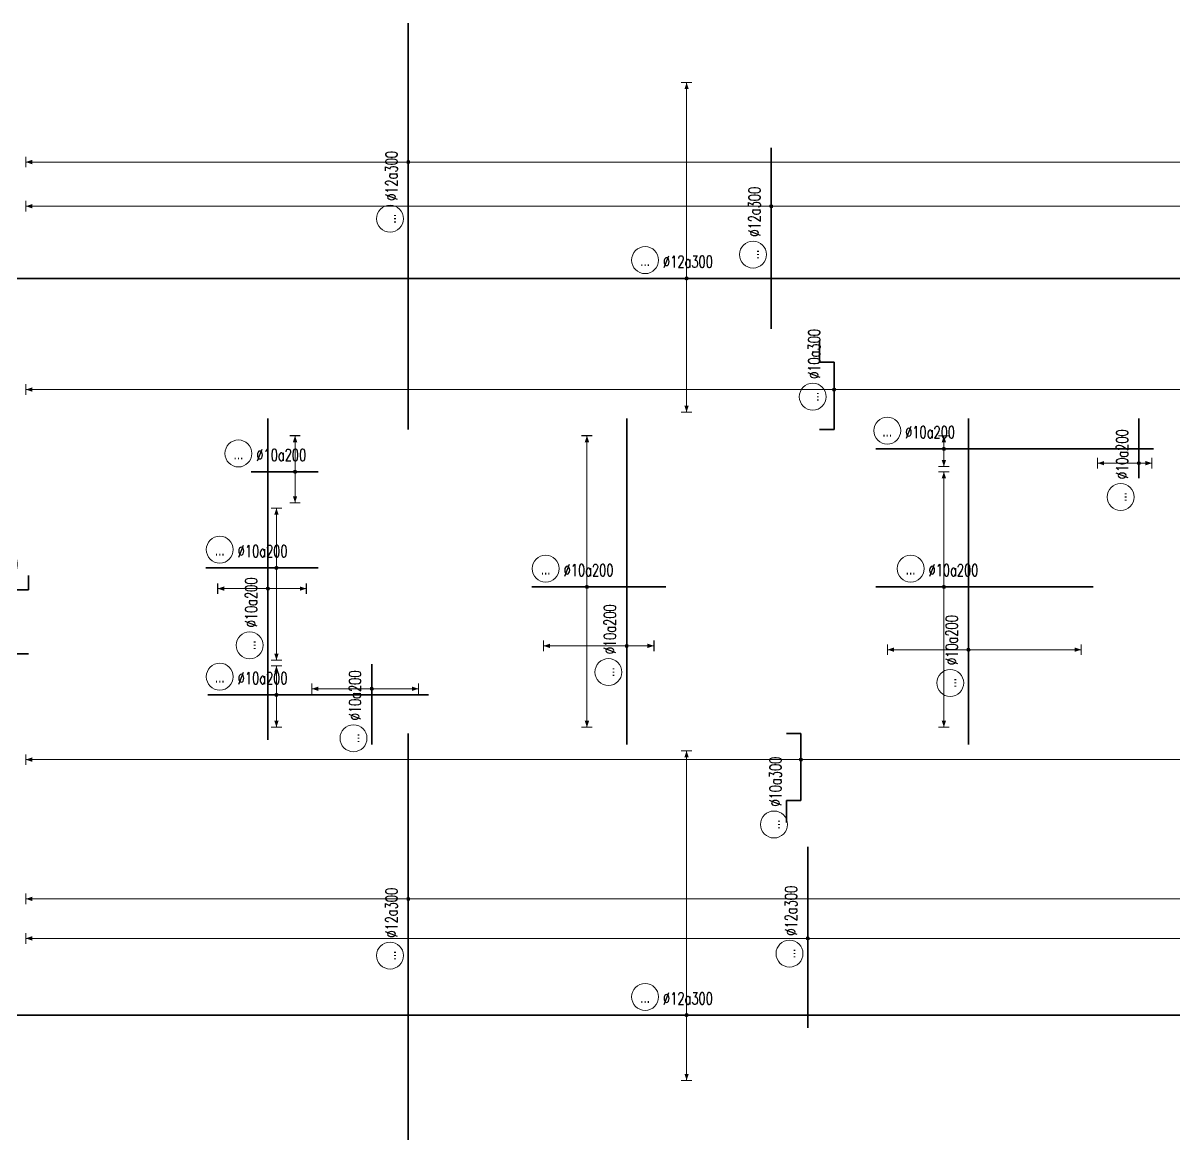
# Model space of a CAD drawing. Header units: millimetres. Extents: x 118516 to 587758, y -25561 to 50684.
# Drawn here: x 141950 to 173735, y 8280 to 39120 of the extents above; entities that cross this region are included whole.
import ezdxf
from ezdxf.enums import TextEntityAlignment as Align

# ---------------------------------------------------------------- set-up
doc = ezdxf.new("R2010")
doc.units = ezdxf.units.MM
doc.layers.get('0').update_dxf_attribs({"lineweight": 20})
for name, color, linetype, lineweight in [('NDC_S_DIM', 1, 'Continuous', 15), ('NDC_S_REBAR', 4, 'Continuous', 35), ('NDC_S_VN TEXT', 7, 'Continuous', 20)]:
    doc.layers.add(name, color=color, linetype=linetype, lineweight=lineweight)
doc.styles.add('ARIAL', font='arial.ttf', dxfattribs={"width": 0.7})
doc.styles.add('NDC_ROMANS', font='romans.shx', dxfattribs={"width": 0.7})

# ---------------------------------------------------------------- blocks, each defined once
blk = doc.blocks.new('*U99')
h = blk.add_hatch(color=6)
edge = h.paths.add_edge_path()
edge.add_arc((-75.12, 0), 0.3, 0, 360)
at = {"layer": 'NDC_S_DIM', "color": 6}
for q in [(-75.12, 48.66), (-75.12, -12.01)]:
    blk.add_line((-75.12, 0), q, dxfattribs=at)
for points in [[(-76.12, 48.66, 0.2, 0.2, 0), (-74.12, 48.66, 0, 0, 0)], [(-76.12, -12.01, 0.2, 0.2, 0), (-74.12, -12.01, 0, 0, 0)]]:
    blk.add_lwpolyline(points, format="xyseb", dxfattribs=at)
at = {"layer": 'NDC_S_DIM'}
blk.add_circle((-82.75, 3.36), 2.48, dxfattribs=at)
at = {"layer": 'NDC_S_DIM', "color": 6}
blk.add_circle((-75.12, 0), 0.3, dxfattribs=at)
for points in [[(-75.52, 47.46), (-75.12, 48.66), (-74.72, 47.46)], [(-75.52, -10.81), (-75.12, -12.01), (-74.72, -10.81)]]:
    blk.add_solid(points, dxfattribs=at)
at = {"layer": 'NDC_S_REBAR'}
for q in [(-275.95, 0), (137.51, 0)]:
    blk.add_line((0, 0), q, dxfattribs=at)
at = {"layer": 'NDC_S_VN TEXT', "style": 'ARIAL', "width": 0.7}
blk.add_attdef('KHT', text='', height=2.2, dxfattribs=at).set_placement((-82.75, 3.36), align=Align.MIDDLE_CENTER)
at = {"layer": 'NDC_S_VN TEXT', "color": 3, "style": 'NDC_ROMANS', "width": 0.7}
blk.add_attdef('DKT', (-79.45, 1.98), '', height=2.2, dxfattribs=at)
blk = doc.blocks.new('*U100')
h = blk.add_hatch(color=6)
edge = h.paths.add_edge_path()
edge.add_arc((9.16, 0), 0.3, 0, 360)
at = {"layer": 'NDC_S_DIM', "color": 6}
for q in [(9.16, 43.47), (9.16, -16.86)]:
    blk.add_line((9.16, 0), q, dxfattribs=at)
for points in [[(8.16, 43.47, 0.2, 0.2, 0), (10.16, 43.47, 0, 0, 0)], [(8.16, -16.86, 0.2, 0.2, 0), (10.16, -16.86, 0, 0, 0)]]:
    blk.add_lwpolyline(points, format="xyseb", dxfattribs=at)
at = {"layer": 'NDC_S_DIM'}
blk.add_circle((-5.62, 3.36), 2.48, dxfattribs=at)
at = {"layer": 'NDC_S_DIM', "color": 6}
blk.add_circle((9.16, 0), 0.3, dxfattribs=at)
for points in [[(8.76, 42.27), (9.16, 43.47), (9.56, 42.27)], [(8.76, -15.66), (9.16, -16.86), (9.56, -15.66)]]:
    blk.add_solid(points, dxfattribs=at)
at = {"layer": 'NDC_S_REBAR'}
for p, q in [((0, 0), (-36.15, 0)), ((-36.15, 0), (-36.15, 0)), ((0, 0), (43.52, 0)), ((43.52, 0), (43.52, 0)), ((43.52, 0), (43.52, 0)), ((-36.15, 0), (-36.15, 0))]:
    blk.add_line(p, q, dxfattribs=at)
at = {"layer": 'NDC_S_VN TEXT', "style": 'ARIAL', "width": 0.7}
blk.add_attdef('KHT', text='', height=2.2, dxfattribs=at).set_placement((-5.62, 3.36), align=Align.MIDDLE_CENTER)
at = {"layer": 'NDC_S_VN TEXT', "color": 3, "style": 'NDC_ROMANS', "width": 0.7}
blk.add_attdef('DKT', (-2.32, 1.98), '', height=2.2, dxfattribs=at)
blk = doc.blocks.new('*U92')
h = blk.add_hatch(color=6)
edge = h.paths.add_edge_path()
edge.add_arc((4.81, 0), 0.3, 0, 360)
at = {"layer": 'NDC_S_DIM', "color": 6}
for q in [(4.81, 70.43), (4.81, -184.57)]:
    blk.add_line((4.81, 0), q, dxfattribs=at)
for points in [[(3.81, 70.43, 0.2, 0.2, 0), (5.81, 70.43, 0, 0, 0)], [(3.81, -184.57, 0.2, 0.2, 0), (5.81, -184.57, 0, 0, 0)]]:
    blk.add_lwpolyline(points, format="xyseb", dxfattribs=at)
at = {"layer": 'NDC_S_DIM'}
blk.add_circle((-5.62, 3.36), 2.48, dxfattribs=at)
at = {"layer": 'NDC_S_DIM', "color": 6}
blk.add_circle((4.81, 0), 0.3, dxfattribs=at)
for points in [[(4.41, 69.23), (4.81, 70.43), (5.21, 69.23)], [(4.41, -183.37), (4.81, -184.57), (5.21, -183.37)]]:
    blk.add_solid(points, dxfattribs=at)
at = {"layer": 'NDC_S_REBAR'}
for p, q in [((0, 0), (-39.56, 0)), ((-39.56, 0), (-39.56, 0)), ((0, 0), (35.24, 0)), ((35.24, 0), (35.24, 0)), ((35.24, 0), (35.24, 0)), ((-39.56, 0), (-39.56, 0))]:
    blk.add_line(p, q, dxfattribs=at)
at = {"layer": 'NDC_S_VN TEXT', "style": 'ARIAL', "width": 0.7}
blk.add_attdef('KHT', text='', height=2.2, dxfattribs=at).set_placement((-5.62, 3.36), align=Align.MIDDLE_CENTER)
at = {"layer": 'NDC_S_VN TEXT', "color": 3, "style": 'NDC_ROMANS', "width": 0.7}
blk.add_attdef('DKT', (-2.32, 1.98), '', height=2.2, dxfattribs=at)
blk = doc.blocks.new('*U105')
h = blk.add_hatch(color=6)
edge = h.paths.add_edge_path()
edge.add_arc((4.81, 0), 0.3, 0, 360)
at = {"layer": 'NDC_S_DIM', "color": 6}
for q in [(4.81, 70.43), (4.81, -184.57)]:
    blk.add_line((4.81, 0), q, dxfattribs=at)
for points in [[(3.81, 70.43, 0.2, 0.2, 0), (5.81, 70.43, 0, 0, 0)], [(3.81, -184.57, 0.2, 0.2, 0), (5.81, -184.57, 0, 0, 0)]]:
    blk.add_lwpolyline(points, format="xyseb", dxfattribs=at)
at = {"layer": 'NDC_S_DIM'}
blk.add_circle((-5.62, 3.36), 2.48, dxfattribs=at)
at = {"layer": 'NDC_S_DIM', "color": 6}
blk.add_circle((4.81, 0), 0.3, dxfattribs=at)
for points in [[(4.41, 69.23), (4.81, 70.43), (5.21, 69.23)], [(4.41, -183.37), (4.81, -184.57), (5.21, -183.37)]]:
    blk.add_solid(points, dxfattribs=at)
at = {"layer": 'NDC_S_REBAR'}
for p, q in [((0, 0), (-44.4, 0)), ((-44.4, 0), (-44.4, 0)), ((0, 0), (30.4, 0)), ((30.4, 0), (30.4, 0)), ((30.4, 0), (30.4, 0)), ((-44.4, 0), (-44.4, 0))]:
    blk.add_line(p, q, dxfattribs=at)
at = {"layer": 'NDC_S_VN TEXT', "style": 'ARIAL', "width": 0.7}
blk.add_attdef('KHT', text='', height=2.2, dxfattribs=at).set_placement((-5.62, 3.36), align=Align.MIDDLE_CENTER)
at = {"layer": 'NDC_S_VN TEXT', "color": 3, "style": 'NDC_ROMANS', "width": 0.7}
blk.add_attdef('DKT', (-2.32, 1.98), '', height=2.2, dxfattribs=at)
blk = doc.blocks.new('*U106')
h = blk.add_hatch(color=6)
edge = h.paths.add_edge_path()
edge.add_arc((-75.12, 0), 0.3, 0, 360)
at = {"layer": 'NDC_S_DIM', "color": 6}
for q in [(-75.12, 36.04), (-75.12, -24.63)]:
    blk.add_line((-75.12, 0), q, dxfattribs=at)
for points in [[(-76.12, 36.04, 0.2, 0.2, 0), (-74.12, 36.04, 0, 0, 0)], [(-76.12, -24.63, 0.2, 0.2, 0), (-74.12, -24.63, 0, 0, 0)]]:
    blk.add_lwpolyline(points, format="xyseb", dxfattribs=at)
at = {"layer": 'NDC_S_DIM'}
blk.add_circle((-82.75, 3.36), 2.48, dxfattribs=at)
at = {"layer": 'NDC_S_DIM', "color": 6}
blk.add_circle((-75.12, 0), 0.3, dxfattribs=at)
for points in [[(-75.52, 34.84), (-75.12, 36.04), (-74.72, 34.84)], [(-75.52, -23.43), (-75.12, -24.63), (-74.72, -23.43)]]:
    blk.add_solid(points, dxfattribs=at)
at = {"layer": 'NDC_S_REBAR'}
for q in [(-275.95, 0), (137.51, 0)]:
    blk.add_line((0, 0), q, dxfattribs=at)
at = {"layer": 'NDC_S_VN TEXT', "style": 'ARIAL', "width": 0.7}
blk.add_attdef('KHT', text='', height=2.2, dxfattribs=at).set_placement((-82.75, 3.36), align=Align.MIDDLE_CENTER)
at = {"layer": 'NDC_S_VN TEXT', "color": 3, "style": 'NDC_ROMANS', "width": 0.7}
blk.add_attdef('DKT', (-79.45, 1.98), '', height=2.2, dxfattribs=at)
blk = doc.blocks.new('*U103')
h = blk.add_hatch(color=6)
edge = h.paths.add_edge_path()
edge.add_arc((3.26, 0), 0.3, 0, 360)
at = {"layer": 'NDC_S_DIM', "color": 6}
for q in [(3.26, 142.72), (3.26, -112.28)]:
    blk.add_line((3.26, 0), q, dxfattribs=at)
for points in [[(2.26, 142.72, 0.2, 0.2, 0), (4.26, 142.72, 0, 0, 0)], [(2.26, -112.28, 0.2, 0.2, 0), (4.26, -112.28, 0, 0, 0)]]:
    blk.add_lwpolyline(points, format="xyseb", dxfattribs=at)
at = {"layer": 'NDC_S_DIM'}
blk.add_circle((-8.68, 4.97), 2.48, dxfattribs=at)
at = {"layer": 'NDC_S_DIM', "color": 6}
blk.add_circle((3.26, 0), 0.3, dxfattribs=at)
for points in [[(2.86, 141.52), (3.26, 142.72), (3.66, 141.52)], [(2.86, -111.08), (3.26, -112.28), (3.66, -111.08)]]:
    blk.add_solid(points, dxfattribs=at)
at = {"layer": 'NDC_S_REBAR'}
for p, q in [((-4.29, 2.67), (-8.29, 2.67)), ((-4.29, 0), (-4.29, 2.67)), ((8.05, 0), (8.05, 2.67)), ((8.05, 2.67), (8.05, 2.67)), ((0, 0), (-4.29, 0)), ((0, 0), (8.05, 0))]:
    blk.add_line(p, q, dxfattribs=at)
at = {"layer": 'NDC_S_VN TEXT', "style": 'ARIAL', "width": 0.7}
blk.add_attdef('KHT', text='', height=2.2, dxfattribs=at).set_placement((-8.68, 4.97), align=Align.MIDDLE_CENTER)
at = {"layer": 'NDC_S_VN TEXT', "color": 3, "style": 'NDC_ROMANS', "width": 0.7}
blk.add_attdef('DKT', (-5.38, 3.6), '', height=2.2, dxfattribs=at)
blk = doc.blocks.new('*U104')
h = blk.add_hatch(color=6)
edge = h.paths.add_edge_path()
edge.add_arc((4.81, 0), 0.3, 0, 360)
at = {"layer": 'NDC_S_DIM', "color": 6}
for q in [(4.81, 148.83), (4.81, -106.17)]:
    blk.add_line((4.81, 0), q, dxfattribs=at)
for points in [[(3.81, 148.83, 0.2, 0.2, 0), (5.81, 148.83, 0, 0, 0)], [(3.81, -106.17, 0.2, 0.2, 0), (5.81, -106.17, 0, 0, 0)]]:
    blk.add_lwpolyline(points, format="xyseb", dxfattribs=at)
at = {"layer": 'NDC_S_DIM'}
blk.add_circle((3.49, 3.93), 2.48, dxfattribs=at)
at = {"layer": 'NDC_S_DIM', "color": 6}
blk.add_circle((4.81, 0), 0.3, dxfattribs=at)
for points in [[(4.41, 147.63), (4.81, 148.83), (5.21, 147.63)], [(4.41, -104.97), (4.81, -106.17), (5.21, -104.97)]]:
    blk.add_solid(points, dxfattribs=at)
at = {"layer": 'NDC_S_REBAR'}
for p, q in [((-2.52, 0), (-2.52, 2.67)), ((-2.52, 2.67), (-2.52, 2.67)), ((9.88, 0), (9.88, 2.67)), ((9.88, 2.67), (13.88, 2.67)), ((0, 0), (-2.52, 0)), ((0, 0), (9.88, 0))]:
    blk.add_line(p, q, dxfattribs=at)
at = {"layer": 'NDC_S_VN TEXT', "style": 'ARIAL', "width": 0.7}
blk.add_attdef('KHT', text='', height=2.2, dxfattribs=at).set_placement((3.49, 3.93), align=Align.MIDDLE_CENTER)
at = {"layer": 'NDC_S_VN TEXT', "color": 3, "style": 'NDC_ROMANS', "width": 0.7}
blk.add_attdef('DKT', (6.79, 2.56), '', height=2.2, dxfattribs=at)
blk = doc.blocks.new('*U75')
h = blk.add_hatch(color=6)
edge = h.paths.add_edge_path()
edge.add_arc((3.26, 0), 0.3, 0, 360)
at = {"layer": 'NDC_S_DIM', "color": 6}
for q in [(3.26, 31.71), (3.26, -28.63)]:
    blk.add_line((3.26, 0), q, dxfattribs=at)
for points in [[(2.26, 31.71, 0.2, 0.2, 0), (4.26, 31.71, 0, 0, 0)], [(2.26, -28.63, 0.2, 0.2, 0), (4.26, -28.63, 0, 0, 0)]]:
    blk.add_lwpolyline(points, format="xyseb", dxfattribs=at)
at = {"layer": 'NDC_S_DIM'}
blk.add_circle((-7.96, 4.97), 2.48, dxfattribs=at)
at = {"layer": 'NDC_S_DIM', "color": 6}
blk.add_circle((3.26, 0), 0.3, dxfattribs=at)
for points in [[(2.86, 30.51), (3.26, 31.71), (3.66, 30.51)], [(2.86, -27.43), (3.26, -28.63), (3.66, -27.43)]]:
    blk.add_solid(points, dxfattribs=at)
at = {"layer": 'NDC_S_REBAR'}
for p, q in [((-1.02, 2.67), (-5.02, 2.67)), ((-1.02, 0), (-1.02, 2.67)), ((6.38, 0), (6.38, 2.67)), ((6.38, 2.67), (6.38, 2.67)), ((0, 0), (-1.02, 0)), ((0, 0), (6.38, 0))]:
    blk.add_line(p, q, dxfattribs=at)
at = {"layer": 'NDC_S_VN TEXT', "style": 'ARIAL', "width": 0.7}
blk.add_attdef('KHT', text='', height=2.2, dxfattribs=at).set_placement((-7.96, 4.97), align=Align.MIDDLE_CENTER)
at = {"layer": 'NDC_S_VN TEXT', "color": 3, "style": 'NDC_ROMANS', "width": 0.7}
blk.add_attdef('DKT', (-4.66, 3.6), '', height=2.2, dxfattribs=at)
blk = doc.blocks.new('*U78')
h = blk.add_hatch(color=6)
edge = h.paths.add_edge_path()
edge.add_arc((0.5, 0), 0.3, 0, 360)
at = {"layer": 'NDC_S_DIM', "color": 6}
for q in [(0.5, 21.16), (0.5, -25.84)]:
    blk.add_line((0.5, 0), q, dxfattribs=at)
for points in [[(-0.5, 21.16, 0.2, 0.2, 0), (1.5, 21.16, 0, 0, 0)], [(-0.5, -25.84, 0.2, 0.2, 0), (1.5, -25.84, 0, 0, 0)]]:
    blk.add_lwpolyline(points, format="xyseb", dxfattribs=at)
at = {"layer": 'NDC_S_DIM'}
blk.add_circle((-5.62, 3.36), 2.48, dxfattribs=at)
at = {"layer": 'NDC_S_DIM', "color": 6}
blk.add_circle((0.5, 0), 0.3, dxfattribs=at)
for points in [[(0.1, 19.96), (0.5, 21.16), (0.9, 19.96)], [(0.1, -24.64), (0.5, -25.84), (0.9, -24.64)]]:
    blk.add_solid(points, dxfattribs=at)
at = {"layer": 'NDC_S_REBAR'}
for p, q in [((0, 0), (-12.04, 0)), ((-12.04, 0), (-12.04, 0)), ((0, 0), (27.96, 0)), ((27.96, 0), (27.96, 0)), ((27.96, 0), (27.96, 0)), ((-12.04, 0), (-12.04, 0))]:
    blk.add_line(p, q, dxfattribs=at)
at = {"layer": 'NDC_S_VN TEXT', "style": 'ARIAL', "width": 0.7}
blk.add_attdef('KHT', text='', height=2.2, dxfattribs=at).set_placement((-5.62, 3.36), align=Align.MIDDLE_CENTER)
at = {"layer": 'NDC_S_VN TEXT', "color": 3, "style": 'NDC_ROMANS', "width": 0.7}
blk.add_attdef('DKT', (-2.32, 1.98), '', height=2.2, dxfattribs=at)
blk = doc.blocks.new('*U79')
h = blk.add_hatch(color=6)
edge = h.paths.add_edge_path()
edge.add_arc((1.97, 0), 0.3, 0, 360)
at = {"layer": 'NDC_S_DIM', "color": 6}
for q in [(1.97, 27.83), (1.97, -25.84)]:
    blk.add_line((1.97, 0), q, dxfattribs=at)
for points in [[(0.97, 27.83, 0.2, 0.2, 0), (2.97, 27.83, 0, 0, 0)], [(0.97, -25.84, 0.2, 0.2, 0), (2.97, -25.84, 0, 0, 0)]]:
    blk.add_lwpolyline(points, format="xyseb", dxfattribs=at)
at = {"layer": 'NDC_S_DIM'}
blk.add_circle((-5.62, 3.36), 2.48, dxfattribs=at)
at = {"layer": 'NDC_S_DIM', "color": 6}
blk.add_circle((1.97, 0), 0.3, dxfattribs=at)
for points in [[(1.57, 26.63), (1.97, 27.83), (2.37, 26.63)], [(1.57, -24.64), (1.97, -25.84), (2.37, -24.64)]]:
    blk.add_solid(points, dxfattribs=at)
at = {"layer": 'NDC_S_REBAR'}
for p, q in [((0, 0), (-8.18, 0)), ((-8.18, 0), (-8.18, 0)), ((0, 0), (16.48, 0)), ((16.48, 0), (16.48, 0)), ((16.48, 0), (16.48, 0)), ((-8.18, 0), (-8.18, 0))]:
    blk.add_line(p, q, dxfattribs=at)
at = {"layer": 'NDC_S_VN TEXT', "style": 'ARIAL', "width": 0.7}
blk.add_attdef('KHT', text='', height=2.2, dxfattribs=at).set_placement((-5.62, 3.36), align=Align.MIDDLE_CENTER)
at = {"layer": 'NDC_S_VN TEXT', "color": 3, "style": 'NDC_ROMANS', "width": 0.7}
blk.add_attdef('DKT', (-2.32, 1.98), '', height=2.2, dxfattribs=at)
blk = doc.blocks.new('*U80')
h = blk.add_hatch(color=6)
edge = h.paths.add_edge_path()
edge.add_arc((4.81, 0), 0.3, 0, 360)
at = {"layer": 'NDC_S_DIM', "color": 6}
for q in [(4.81, 5.38), (4.81, -5.95)]:
    blk.add_line((4.81, 0), q, dxfattribs=at)
for points in [[(3.81, 5.38, 0.2, 0.2, 0), (5.81, 5.38, 0, 0, 0)], [(3.81, -5.95, 0.2, 0.2, 0), (5.81, -5.95, 0, 0, 0)]]:
    blk.add_lwpolyline(points, format="xyseb", dxfattribs=at)
at = {"layer": 'NDC_S_DIM'}
blk.add_circle((-5.62, 3.36), 2.48, dxfattribs=at)
at = {"layer": 'NDC_S_DIM', "color": 6}
blk.add_circle((4.81, 0), 0.3, dxfattribs=at)
for points in [[(4.41, 4.18), (4.81, 5.38), (5.21, 4.18)], [(4.41, -4.75), (4.81, -5.95), (5.21, -4.75)]]:
    blk.add_solid(points, dxfattribs=at)
at = {"layer": 'NDC_S_REBAR'}
for p, q in [((0, 0), (-7.85, 0)), ((-7.85, 0), (-7.85, 0)), ((0, 0), (32.82, 0)), ((32.82, 0), (32.82, 0)), ((32.82, 0), (32.82, 0)), ((-7.85, 0), (-7.85, 0))]:
    blk.add_line(p, q, dxfattribs=at)
at = {"layer": 'NDC_S_VN TEXT', "style": 'ARIAL', "width": 0.7}
blk.add_attdef('KHT', text='', height=2.2, dxfattribs=at).set_placement((-5.62, 3.36), align=Align.MIDDLE_CENTER)
at = {"layer": 'NDC_S_VN TEXT', "color": 3, "style": 'NDC_ROMANS', "width": 0.7}
blk.add_attdef('DKT', (-2.32, 1.98), '', height=2.2, dxfattribs=at)
blk = doc.blocks.new('*U81')
h = blk.add_hatch(color=6)
edge = h.paths.add_edge_path()
edge.add_arc((4.81, 0), 0.3, 0, 360)
at = {"layer": 'NDC_S_DIM', "color": 6}
for q in [(4.81, 10.99), (4.81, -17.01)]:
    blk.add_line((4.81, 0), q, dxfattribs=at)
for points in [[(3.81, 10.99, 0.2, 0.2, 0), (5.81, 10.99, 0, 0, 0)], [(3.81, -17.01, 0.2, 0.2, 0), (5.81, -17.01, 0, 0, 0)]]:
    blk.add_lwpolyline(points, format="xyseb", dxfattribs=at)
at = {"layer": 'NDC_S_DIM'}
blk.add_circle((-5.62, 3.36), 2.48, dxfattribs=at)
at = {"layer": 'NDC_S_DIM', "color": 6}
blk.add_circle((4.81, 0), 0.3, dxfattribs=at)
for points in [[(4.41, 9.79), (4.81, 10.99), (5.21, 9.79)], [(4.41, -15.81), (4.81, -17.01), (5.21, -15.81)]]:
    blk.add_solid(points, dxfattribs=at)
at = {"layer": 'NDC_S_REBAR'}
for p, q in [((0, 0), (-8.18, 0)), ((-8.18, 0), (-8.18, 0)), ((0, 0), (12.48, 0)), ((12.48, 0), (12.48, 0)), ((12.48, 0), (12.48, 0)), ((-8.18, 0), (-8.18, 0))]:
    blk.add_line(p, q, dxfattribs=at)
at = {"layer": 'NDC_S_VN TEXT', "style": 'ARIAL', "width": 0.7}
blk.add_attdef('KHT', text='', height=2.2, dxfattribs=at).set_placement((-5.62, 3.36), align=Align.MIDDLE_CENTER)
at = {"layer": 'NDC_S_VN TEXT', "color": 3, "style": 'NDC_ROMANS', "width": 0.7}
blk.add_attdef('DKT', (-2.32, 1.98), '', height=2.2, dxfattribs=at)
blk = doc.blocks.new('*U76')
h = blk.add_hatch(color=6)
edge = h.paths.add_edge_path()
edge.add_arc((4.81, 0), 0.3, 0, 360)
at = {"layer": 'NDC_S_DIM', "color": 6}
for q in [(4.81, 6.63), (4.81, -5.71)]:
    blk.add_line((4.81, 0), q, dxfattribs=at)
for points in [[(3.81, 6.63, 0.2, 0.2, 0), (5.81, 6.63, 0, 0, 0)], [(3.81, -5.71, 0.2, 0.2, 0), (5.81, -5.71, 0, 0, 0)]]:
    blk.add_lwpolyline(points, format="xyseb", dxfattribs=at)
at = {"layer": 'NDC_S_DIM'}
blk.add_circle((-5.62, 3.36), 2.48, dxfattribs=at)
at = {"layer": 'NDC_S_DIM', "color": 6}
blk.add_circle((4.81, 0), 0.3, dxfattribs=at)
for points in [[(4.41, 5.43), (4.81, 6.63), (5.21, 5.43)], [(4.41, -4.51), (4.81, -5.71), (5.21, -4.51)]]:
    blk.add_solid(points, dxfattribs=at)
at = {"layer": 'NDC_S_REBAR'}
for p, q in [((0, 0), (-3.28, 0)), ((-3.28, 0), (-3.28, 0)), ((0, 0), (9.06, 0)), ((9.06, 0), (9.06, 0)), ((9.06, 0), (9.06, 0)), ((-3.28, 0), (-3.28, 0))]:
    blk.add_line(p, q, dxfattribs=at)
at = {"layer": 'NDC_S_VN TEXT', "style": 'ARIAL', "width": 0.7}
blk.add_attdef('KHT', text='', height=2.2, dxfattribs=at).set_placement((-5.62, 3.36), align=Align.MIDDLE_CENTER)
at = {"layer": 'NDC_S_VN TEXT', "color": 3, "style": 'NDC_ROMANS', "width": 0.7}
blk.add_attdef('DKT', (-2.32, 1.98), '', height=2.2, dxfattribs=at)
blk = doc.blocks.new('*U77')
h = blk.add_hatch(color=6)
edge = h.paths.add_edge_path()
edge.add_arc((4.81, 0), 0.3, 0, 360)
at = {"layer": 'NDC_S_DIM', "color": 6}
for q in [(4.81, 2.43), (4.81, -3.24)]:
    blk.add_line((4.81, 0), q, dxfattribs=at)
for points in [[(3.81, 2.43, 0.2, 0.2, 0), (5.81, 2.43, 0, 0, 0)], [(3.81, -3.24, 0.2, 0.2, 0), (5.81, -3.24, 0, 0, 0)]]:
    blk.add_lwpolyline(points, format="xyseb", dxfattribs=at)
at = {"layer": 'NDC_S_DIM'}
blk.add_circle((-5.62, 3.36), 2.48, dxfattribs=at)
at = {"layer": 'NDC_S_DIM', "color": 6}
blk.add_circle((4.81, 0), 0.3, dxfattribs=at)
for points in [[(4.41, 1.23), (4.81, 2.43), (5.21, 1.23)], [(4.41, -2.04), (4.81, -3.24), (5.21, -2.04)]]:
    blk.add_solid(points, dxfattribs=at)
at = {"layer": 'NDC_S_REBAR'}
for p, q in [((0, 0), (-7.73, 0)), ((-7.73, 0), (-7.73, 0)), ((0, 0), (43.4, 0)), ((43.4, 0), (43.4, 0)), ((43.4, 0), (43.4, 0)), ((-7.73, 0), (-7.73, 0))]:
    blk.add_line(p, q, dxfattribs=at)
at = {"layer": 'NDC_S_VN TEXT', "style": 'ARIAL', "width": 0.7}
blk.add_attdef('KHT', text='', height=2.2, dxfattribs=at).set_placement((-5.62, 3.36), align=Align.MIDDLE_CENTER)
at = {"layer": 'NDC_S_VN TEXT', "color": 3, "style": 'NDC_ROMANS', "width": 0.7}
blk.add_attdef('DKT', (-2.32, 1.98), '', height=2.2, dxfattribs=at)
blk = doc.blocks.new('*U88')
h = blk.add_hatch(color=6)
edge = h.paths.add_edge_path()
edge.add_arc((-0.79, 0), 0.3, 0, 360)
at = {"layer": 'NDC_S_DIM', "color": 6}
for q in [(-0.79, 15.31), (-0.79, -5.02)]:
    blk.add_line((-0.79, 0), q, dxfattribs=at)
for points in [[(-1.79, 15.31, 0.2, 0.2, 0), (0.21, 15.31, 0, 0, 0)], [(-1.79, -5.02, 0.2, 0.2, 0), (0.21, -5.02, 0, 0, 0)]]:
    blk.add_lwpolyline(points, format="xyseb", dxfattribs=at)
at = {"layer": 'NDC_S_DIM'}
blk.add_circle((-5.62, 3.36), 2.48, dxfattribs=at)
at = {"layer": 'NDC_S_DIM', "color": 6}
blk.add_circle((-0.79, 0), 0.3, dxfattribs=at)
for points in [[(-1.19, 14.11), (-0.79, 15.31), (-0.39, 14.11)], [(-1.19, -3.82), (-0.79, -5.02), (-0.39, -3.82)]]:
    blk.add_solid(points, dxfattribs=at)
at = {"layer": 'NDC_S_REBAR'}
for p, q in [((0, 0), (-18.94, 0)), ((-18.94, 0), (-18.94, 0)), ((0, 0), (41.06, 0)), ((41.06, 0), (41.06, 0)), ((41.06, 0), (41.06, 0)), ((-18.94, 0), (-18.94, 0))]:
    blk.add_line(p, q, dxfattribs=at)
at = {"layer": 'NDC_S_VN TEXT', "style": 'ARIAL', "width": 0.7}
blk.add_attdef('KHT', text='', height=2.2, dxfattribs=at).set_placement((-5.62, 3.36), align=Align.MIDDLE_CENTER)
at = {"layer": 'NDC_S_VN TEXT', "color": 3, "style": 'NDC_ROMANS', "width": 0.7}
blk.add_attdef('DKT', (-2.32, 1.98), '', height=2.2, dxfattribs=at)
blk = doc.blocks.new('*U89')
h = blk.add_hatch(color=6)
edge = h.paths.add_edge_path()
edge.add_arc((0.5, 0), 0.3, 0, 360)
at = {"layer": 'NDC_S_DIM', "color": 6}
for q in [(0.5, 14.9), (0.5, -20.77)]:
    blk.add_line((0.5, 0), q, dxfattribs=at)
for points in [[(-0.5, 14.9, 0.2, 0.2, 0), (1.5, 14.9, 0, 0, 0)], [(-0.5, -20.77, 0.2, 0.2, 0), (1.5, -20.77, 0, 0, 0)]]:
    blk.add_lwpolyline(points, format="xyseb", dxfattribs=at)
at = {"layer": 'NDC_S_DIM'}
blk.add_circle((-5.62, 3.36), 2.48, dxfattribs=at)
at = {"layer": 'NDC_S_DIM', "color": 6}
blk.add_circle((0.5, 0), 0.3, dxfattribs=at)
for points in [[(0.1, 13.7), (0.5, 14.9), (0.9, 13.7)], [(0.1, -19.57), (0.5, -20.77), (0.9, -19.57)]]:
    blk.add_solid(points, dxfattribs=at)
at = {"layer": 'NDC_S_REBAR'}
for p, q in [((0, 0), (-16.95, 0)), ((-16.95, 0), (-16.95, 0)), ((0, 0), (43.05, 0)), ((43.05, 0), (43.05, 0)), ((43.05, 0), (43.05, 0)), ((-16.95, 0), (-16.95, 0))]:
    blk.add_line(p, q, dxfattribs=at)
at = {"layer": 'NDC_S_VN TEXT', "style": 'ARIAL', "width": 0.7}
blk.add_attdef('KHT', text='', height=2.2, dxfattribs=at).set_placement((-5.62, 3.36), align=Align.MIDDLE_CENTER)
at = {"layer": 'NDC_S_VN TEXT', "color": 3, "style": 'NDC_ROMANS', "width": 0.7}
blk.add_attdef('DKT', (-2.32, 1.98), '', height=2.2, dxfattribs=at)
blk = doc.blocks.new('*U90')
h = blk.add_hatch(color=6)
edge = h.paths.add_edge_path()
edge.add_arc((0.61, 0), 0.3, 0, 360)
at = {"layer": 'NDC_S_DIM', "color": 6}
for q in [(0.61, 7.61), (0.61, -2.39)]:
    blk.add_line((0.61, 0), q, dxfattribs=at)
for points in [[(-0.39, 7.61, 0.2, 0.2, 0), (1.61, 7.61, 0, 0, 0)], [(-0.39, -2.39, 0.2, 0.2, 0), (1.61, -2.39, 0, 0, 0)]]:
    blk.add_lwpolyline(points, format="xyseb", dxfattribs=at)
at = {"layer": 'NDC_S_DIM'}
blk.add_circle((-5.62, 3.36), 2.48, dxfattribs=at)
at = {"layer": 'NDC_S_DIM', "color": 6}
blk.add_circle((0.61, 0), 0.3, dxfattribs=at)
for points in [[(0.21, 6.41), (0.61, 7.61), (1.01, 6.41)], [(0.21, -1.19), (0.61, -2.39), (1.01, -1.19)]]:
    blk.add_solid(points, dxfattribs=at)
at = {"layer": 'NDC_S_REBAR'}
for p, q in [((0, 0), (-2.17, 0)), ((-2.17, 0), (-2.17, 0)), ((0, 0), (8.83, 0)), ((8.83, 0), (8.83, 0)), ((8.83, 0), (8.83, 0)), ((-2.17, 0), (-2.17, 0))]:
    blk.add_line(p, q, dxfattribs=at)
at = {"layer": 'NDC_S_VN TEXT', "style": 'ARIAL', "width": 0.7}
blk.add_attdef('KHT', text='', height=2.2, dxfattribs=at).set_placement((-5.62, 3.36), align=Align.MIDDLE_CENTER)
at = {"layer": 'NDC_S_VN TEXT', "color": 3, "style": 'NDC_ROMANS', "width": 0.7}
blk.add_attdef('DKT', (-2.32, 1.98), '', height=2.2, dxfattribs=at)
blk = doc.blocks.new('*U71')
h = blk.add_hatch(color=6)
edge = h.paths.add_edge_path()
edge.add_arc((4.81, 0), 0.3, 0, 360)
at = {"layer": 'NDC_S_DIM', "color": 6}
for q in [(4.81, 9.26), (4.81, -7.07)]:
    blk.add_line((4.81, 0), q, dxfattribs=at)
for points in [[(3.81, 9.26, 0.2, 0.2, 0), (5.81, 9.26, 0, 0, 0)], [(3.81, -7.07, 0.2, 0.2, 0), (5.81, -7.07, 0, 0, 0)]]:
    blk.add_lwpolyline(points, format="xyseb", dxfattribs=at)
at = {"layer": 'NDC_S_DIM'}
blk.add_circle((-5.62, 3.36), 2.48, dxfattribs=at)
at = {"layer": 'NDC_S_DIM', "color": 6}
blk.add_circle((4.81, 0), 0.3, dxfattribs=at)
for points in [[(4.41, 8.06), (4.81, 9.26), (5.21, 8.06)], [(4.41, -5.87), (4.81, -7.07), (5.21, -5.87)]]:
    blk.add_solid(points, dxfattribs=at)
at = {"layer": 'NDC_S_REBAR'}
for p, q in [((0, 0), (-23.03, 0)), ((-23.03, 0), (-23.03, 0)), ((0, 0), (36.12, 0)), ((36.12, 0), (36.12, 0)), ((36.12, 0), (36.12, 0)), ((-23.03, 0), (-23.03, 0))]:
    blk.add_line(p, q, dxfattribs=at)
at = {"layer": 'NDC_S_VN TEXT', "style": 'ARIAL', "width": 0.7}
blk.add_attdef('KHT', text='', height=2.2, dxfattribs=at).set_placement((-5.62, 3.36), align=Align.MIDDLE_CENTER)
at = {"layer": 'NDC_S_VN TEXT', "color": 3, "style": 'NDC_ROMANS', "width": 0.7}
blk.add_attdef('DKT', (-2.32, 1.98), '', height=2.2, dxfattribs=at)
blk = doc.blocks.new('*U67')
h = blk.add_hatch(color=6)
edge = h.paths.add_edge_path()
edge.add_arc((3.48, 0), 0.3, 0, 360)
at = {"layer": 'NDC_S_DIM', "color": 6}
for q in [(3.48, 11.04), (3.48, -8.63)]:
    blk.add_line((3.48, 0), q, dxfattribs=at)
for points in [[(2.48, 11.04, 0.2, 0.2, 0), (4.48, 11.04, 0, 0, 0)], [(2.48, -8.63, 0.2, 0.2, 0), (4.48, -8.63, 0, 0, 0)]]:
    blk.add_lwpolyline(points, format="xyseb", dxfattribs=at)
at = {"layer": 'NDC_S_DIM'}
blk.add_circle((-5.62, 3.36), 2.48, dxfattribs=at)
at = {"layer": 'NDC_S_DIM', "color": 6}
blk.add_circle((3.48, 0), 0.3, dxfattribs=at)
for points in [[(3.08, 9.84), (3.48, 11.04), (3.88, 9.84)], [(3.08, -7.43), (3.48, -8.63), (3.88, -7.43)]]:
    blk.add_solid(points, dxfattribs=at)
at = {"layer": 'NDC_S_REBAR'}
for p, q in [((0, 0), (-6.77, 0)), ((-6.77, 0), (-6.77, 0)), ((0, 0), (8.03, 0)), ((8.03, 0), (8.03, 0)), ((8.03, 0), (8.03, 0)), ((-6.77, 0), (-6.77, 0))]:
    blk.add_line(p, q, dxfattribs=at)
at = {"layer": 'NDC_S_VN TEXT', "style": 'ARIAL', "width": 0.7}
blk.add_attdef('KHT', text='', height=2.2, dxfattribs=at).set_placement((-5.62, 3.36), align=Align.MIDDLE_CENTER)
at = {"layer": 'NDC_S_VN TEXT', "color": 3, "style": 'NDC_ROMANS', "width": 0.7}
blk.add_attdef('DKT', (-2.32, 1.98), '', height=2.2, dxfattribs=at)
blk = doc.blocks.new('*U73')
h = blk.add_hatch(color=6)
edge = h.paths.add_edge_path()
edge.add_arc((-3.32, 0), 0.3, 0, 360)
at = {"layer": 'NDC_S_DIM', "color": 6}
for q in [(-3.32, 137.26), (-3.32, -117.74)]:
    blk.add_line((-3.32, 0), q, dxfattribs=at)
for points in [[(-4.32, 137.26, 0.2, 0.2, 0), (-2.32, 137.26, 0, 0, 0)], [(-4.32, -117.74, 0.2, 0.2, 0), (-2.32, -117.74, 0, 0, 0)]]:
    blk.add_lwpolyline(points, format="xyseb", dxfattribs=at)
at = {"layer": 'NDC_S_DIM'}
blk.add_circle((-12.22, 3.36), 2.48, dxfattribs=at)
at = {"layer": 'NDC_S_DIM', "color": 6}
blk.add_circle((-3.32, 0), 0.3, dxfattribs=at)
for points in [[(-3.72, 136.06), (-3.32, 137.26), (-2.92, 136.06)], [(-3.72, -116.54), (-3.32, -117.74), (-2.92, -116.54)]]:
    blk.add_solid(points, dxfattribs=at)
at = {"layer": 'NDC_S_REBAR'}
for p, q in [((0, 0), (-25.89, 0)), ((-25.89, 0), (-25.89, 0)), ((0, 0), (7.45, 0)), ((7.45, 0), (7.45, 0)), ((7.45, 0), (7.45, 0)), ((-25.89, 0), (-25.89, 0))]:
    blk.add_line(p, q, dxfattribs=at)
at = {"layer": 'NDC_S_VN TEXT', "style": 'ARIAL', "width": 0.7}
blk.add_attdef('KHT', text='', height=2.2, dxfattribs=at).set_placement((-12.22, 3.36), align=Align.MIDDLE_CENTER)
at = {"layer": 'NDC_S_VN TEXT', "color": 3, "style": 'NDC_ROMANS', "width": 0.7}
blk.add_attdef('DKT', (-8.92, 1.98), '', height=2.2, dxfattribs=at)
blk = doc.blocks.new('*U61')
h = blk.add_hatch(color=6)
edge = h.paths.add_edge_path()
edge.add_arc((-9.43, 0), 0.3, 0, 360)
at = {"layer": 'NDC_S_DIM', "color": 6}
for q in [(-9.43, 143.98), (-9.43, -111.02)]:
    blk.add_line((-9.43, 0), q, dxfattribs=at)
for points in [[(-10.43, 143.98, 0.2, 0.2, 0), (-8.43, 143.98, 0, 0, 0)], [(-10.43, -111.02, 0.2, 0.2, 0), (-8.43, -111.02, 0, 0, 0)]]:
    blk.add_lwpolyline(points, format="xyseb", dxfattribs=at)
at = {"layer": 'NDC_S_DIM'}
blk.add_circle((-12.22, 3.36), 2.48, dxfattribs=at)
at = {"layer": 'NDC_S_DIM', "color": 6}
blk.add_circle((-9.43, 0), 0.3, dxfattribs=at)
for points in [[(-9.83, 142.78), (-9.43, 143.98), (-9.03, 142.78)], [(-9.83, -109.82), (-9.43, -111.02), (-9.03, -109.82)]]:
    blk.add_solid(points, dxfattribs=at)
at = {"layer": 'NDC_S_REBAR'}
for p, q in [((0, 0), (-25.89, 0)), ((-25.89, 0), (-25.89, 0)), ((0, 0), (7.45, 0)), ((7.45, 0), (7.45, 0)), ((7.45, 0), (7.45, 0)), ((-25.89, 0), (-25.89, 0))]:
    blk.add_line(p, q, dxfattribs=at)
at = {"layer": 'NDC_S_VN TEXT', "style": 'ARIAL', "width": 0.7}
blk.add_attdef('KHT', text='', height=2.2, dxfattribs=at).set_placement((-12.22, 3.36), align=Align.MIDDLE_CENTER)
at = {"layer": 'NDC_S_VN TEXT', "color": 3, "style": 'NDC_ROMANS', "width": 0.7}
blk.add_attdef('DKT', (-8.92, 1.98), '', height=2.2, dxfattribs=at)

msp = doc.modelspace()

# ---------------------------------------------------------------- block references
at = {"layer": 'NDC_S_REBAR', "xscale": 150, "yscale": 150, "zscale": 150, "rotation": 90}
for name, p, values in [('*U105', (152589.9, 34559.7), {'KHT': '...', 'DKT': '%%c12a300'}), ('*U73', (162614.2, 34559.7), {'KHT': '...', 'DKT': '%%c12a300'}), ('*U104', (164349.2, 28277.8), {'KHT': '...', 'DKT': '%%c10a300'}), ('*U71', (148714.1, 22782.3), {'KHT': '...', 'DKT': '%%c10a200'}), ('*U88', (158621.3, 22041.5), {'KHT': '...', 'DKT': '%%c10a200'}), ('*U89', (168059.3, 21742.4), {'KHT': '...', 'DKT': '%%c10a200'}), ('*U90', (172766.5, 26875.4), {'KHT': '...', 'DKT': '%%c10a200'}), ('*U67', (151580.5, 20215.9), {'KHT': '...', 'DKT': '%%c10a200'}), ('*U92', (152589.9, 14214.6), {'KHT': '...', 'DKT': '%%c12a300'}), ('*U103', (163433.3, 18293), {'KHT': '...', 'DKT': '%%c10a300'}), ('*U61', (163621.6, 15259.7), {'KHT': '...', 'DKT': '%%c12a300'})]:
    msp.add_blockref(name, p, dxfattribs=at).add_auto_attribs(values)
at = {"layer": 'NDC_S_REBAR', "xscale": 150, "yscale": 150, "zscale": 150}
for name, p, values in [('*U106', (171542.9, 32069.1), {'KHT': '...', 'DKT': '%%c12a300'}), ('*U100', (135572.5, 21704), {'KHT': '...', 'DKT': '%%c12a300'}), ('*U75', (141143, 23469.2), {'KHT': '...', 'DKT': '%%c10a300'}), ('*U77', (166659.5, 27360.7), {'KHT': '...', 'DKT': '%%c10a200'}), ('*U76', (148741.4, 26731), {'KHT': '...', 'DKT': '%%c10a200'}), ('*U79', (157227.3, 23550.9), {'KHT': '...', 'DKT': '%%c10a200'}), ('*U78', (167305.3, 23550.9), {'KHT': '...', 'DKT': '%%c10a200'}), ('*U81', (148227.3, 24076.5), {'KHT': '...', 'DKT': '%%c10a200'}), ('*U80', (148227.3, 20567.8), {'KHT': '...', 'DKT': '%%c10a200'}), ('*U99', (171542.9, 11726.6), {'KHT': '...', 'DKT': '%%c12a300'})]:
    msp.add_blockref(name, p, dxfattribs=at).add_auto_attribs(values)

doc.saveas('drawing.dxf')
